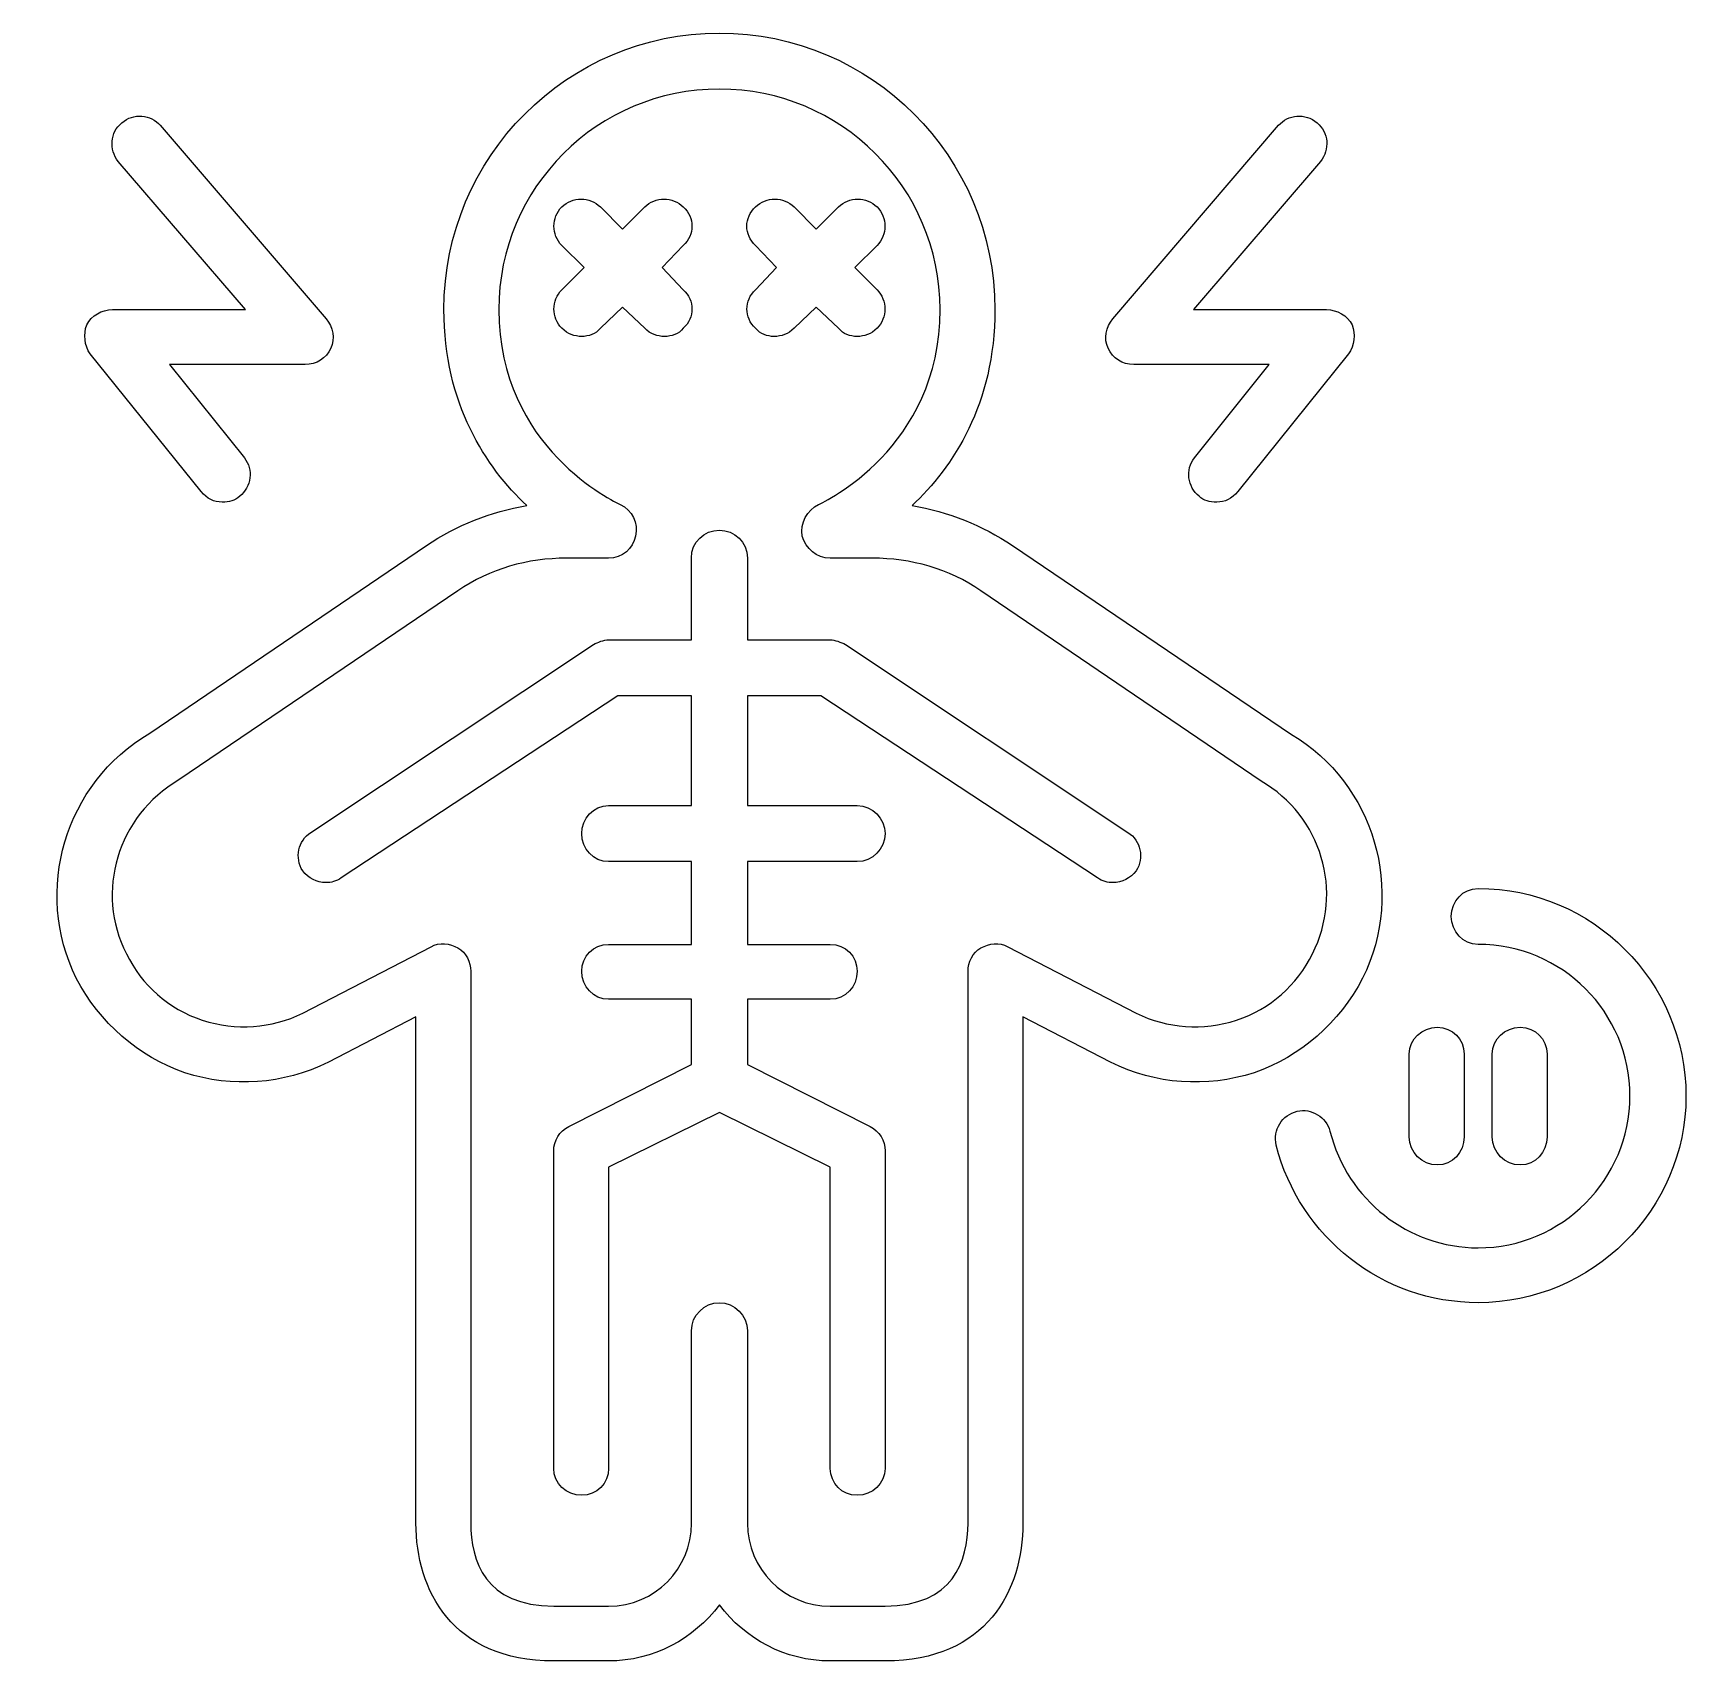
# Model space of a CAD drawing. Header units: centimetres. Extents: x -10.8 to 10.5, y -10.5 to 10.5.
import ezdxf

# ---------------------------------------------------------------- set-up
doc = ezdxf.new("R2010")
doc.units = ezdxf.units.CM
doc.header["$MEASUREMENT"] = 0
doc.layers.add('Layer 1', color=7, linetype='Continuous')

msp = doc.modelspace()

# ---------------------------------------------------------------- linework, layer by layer
at = {"layer": 'Layer 1'}
for points, knots in [([(6.31503, -1.68848), (6.87036, -0.56281), (6.46505, 0.818), (5.39955, 1.44837), (5.39955, 1.44837), (5.39955, 1.44837), (1.81238, 3.87984), (1.81238, 3.87984), (1.81238, 3.87984), (1.42215, 4.13503), (0.98691, 4.31508), (0.52153, 4.39019), (0.52153, 4.39019), (1.04694, 4.88549), (1.58725, 5.69591), (1.58725, 6.91164), (1.58725, 6.91164), (1.58727, 8.87787), (-0.00366, 10.46878), (-1.95491, 10.46878), (-1.95491, 10.46878), (-3.90613, 10.46878), (-5.49707, 8.87787), (-5.49707, 6.91164), (-5.49707, 6.91164), (-5.49707, 5.69591), (-4.95658, 4.88549), (-4.43138, 4.39019), (-4.43138, 4.39019), (-4.89673, 4.31507), (-5.33197, 4.135), (-5.72202, 3.87984), (-5.72202, 3.87984), (-5.72202, 3.87984), (-9.27924, 1.46342), (-9.27924, 1.46342), (-9.27924, 1.46342), (-10.37488, 0.818), (-10.78019, -0.56284), (-10.22483, -1.68848), (-10.22483, -1.68848), (-9.92455, -2.25879), (-9.42947, -2.69413), (-8.82894, -2.90421), (-8.82894, -2.90421), (-8.21373, -3.09934), (-7.5682, -3.05423), (-6.98294, -2.76914), (-6.98294, -2.76914), (-6.98294, -2.76914), (-5.85719, -2.18378), (-5.85719, -2.18378), (-5.85719, -2.18378), (-5.85719, -2.18378), (-5.85719, -8.69772), (-5.85719, -8.69772), (-5.85719, -8.69772), (-5.85719, -9.55322), (-5.39181, -10.46879), (-4.0861, -10.46879), (-4.0861, -10.46879), (-4.0861, -10.46879), (-3.38073, -10.46878), (-3.38073, -10.46878), (-3.38073, -10.46878), (-2.79547, -10.46878), (-2.28512, -10.18359), (-1.95492, -9.74835), (-1.95492, -9.74835), (-1.62472, -10.18356), (-1.11434, -10.46878), (-0.52908, -10.46878), (-0.52908, -10.46878), (-0.52908, -10.46878), (0.1763, -10.46878), (0.1763, -10.46878), (0.1763, -10.46878), (1.4822, -10.46878), (1.94737, -9.55322), (1.94737, -8.69771), (1.94737, -8.69771), (1.94737, -8.69771), (1.94737, -2.18378), (1.94737, -2.18378), (1.94737, -2.18378), (1.94737, -2.18378), (3.07315, -2.76914), (3.07315, -2.76914), (3.07315, -2.76914), (3.65862, -3.05423), (4.30394, -3.09934), (4.91915, -2.90421), (4.91915, -2.90421), (5.51967, -2.69413), (6.01494, -2.25879), (6.31503, -1.68848)], [0, 0, 0, 0, 0.04, 0.04, 0.04, 0.04, 0.08, 0.08, 0.08, 0.08, 0.12, 0.12, 0.12, 0.12, 0.16, 0.16, 0.16, 0.16, 0.2, 0.2, 0.2, 0.2, 0.24, 0.24, 0.24, 0.24, 0.28, 0.28, 0.28, 0.28, 0.32, 0.32, 0.32, 0.32, 0.36, 0.36, 0.36, 0.36, 0.4, 0.4, 0.4, 0.4, 0.44, 0.44, 0.44, 0.44, 0.48, 0.48, 0.48, 0.48, 0.52, 0.52, 0.52, 0.52, 0.56, 0.56, 0.56, 0.56, 0.6, 0.6, 0.6, 0.6, 0.64, 0.64, 0.64, 0.64, 0.68, 0.68, 0.68, 0.68, 0.72, 0.72, 0.72, 0.72, 0.76, 0.76, 0.76, 0.76, 0.8, 0.8, 0.8, 0.8, 0.84, 0.84, 0.84, 0.84, 0.88, 0.88, 0.88, 0.88, 0.92, 0.92, 0.92, 0.92, 1, 1, 1, 1]), ([(5.66972, -1.37325), (5.47448, -1.77854), (5.12944, -2.07874), (4.6942, -2.22875), (4.6942, -2.22875), (4.25875, -2.36393), (3.80867, -2.33392), (3.40335, -2.13879), (3.40335, -2.13879), (3.40335, -2.13879), (1.75238, -1.28329), (1.75238, -1.28329), (1.75238, -1.28329), (1.64734, -1.2232), (1.51216, -1.23818), (1.40713, -1.29821), (1.40713, -1.29821), (1.30206, -1.35827), (1.24203, -1.47839), (1.24203, -1.59841), (1.24203, -1.59841), (1.24203, -1.59841), (1.24203, -8.69771), (1.24203, -8.69771), (1.24203, -8.69771), (1.24203, -9.17793), (1.04701, -9.76327), (0.17634, -9.76327), (0.17634, -9.76327), (0.17634, -9.76327), (-0.52905, -9.76327), (-0.52905, -9.76327), (-0.52905, -9.76327), (-1.12936, -9.76327), (-1.59474, -9.28305), (-1.59474, -8.69771), (-1.59474, -8.69771), (-1.59474, -8.69771), (-1.59474, -7.63199), (-1.59474, -7.63199), (-1.59474, -7.63199), (-1.59474, -7.63199), (-1.59474, -6.22123), (-1.59474, -6.22123), (-1.59474, -6.22123), (-1.59474, -6.0261), (-1.75963, -5.861), (-1.95486, -5.861), (-1.95486, -5.861), (-2.14986, -5.861), (-2.31496, -6.0261), (-2.31496, -6.22123), (-2.31496, -6.22123), (-2.31496, -6.22123), (-2.31496, -7.63199), (-2.31496, -7.63199), (-2.31496, -7.63199), (-2.31496, -7.63199), (-2.31496, -8.69771), (-2.31496, -8.69771), (-2.31496, -8.69771), (-2.31496, -9.28305), (-2.78034, -9.76327), (-3.38065, -9.76327), (-3.38065, -9.76327), (-3.38065, -9.76327), (-4.08603, -9.76327), (-4.08603, -9.76327), (-4.08603, -9.76327), (-4.97159, -9.76327), (-5.15172, -9.17793), (-5.15172, -8.69771), (-5.15172, -8.69771), (-5.15172, -8.69771), (-5.15172, -1.59841), (-5.15172, -1.59841), (-5.15172, -1.59841), (-5.15172, -1.4784), (-5.21181, -1.35827), (-5.31682, -1.29821), (-5.31682, -1.29821), (-5.42189, -1.23815), (-5.55704, -1.2232), (-5.66207, -1.28329), (-5.66207, -1.28329), (-5.66207, -1.28329), (-7.31304, -2.13879), (-7.31304, -2.13879), (-7.31304, -2.13879), (-7.71817, -2.33392), (-8.16846, -2.36395), (-8.6037, -2.22875), (-8.6037, -2.22875), (-9.03894, -2.07873), (-9.38419, -1.77854), (-9.5794, -1.37325), (-9.5794, -1.37325), (-9.98453, -0.57781), (-9.69931, 0.39774), (-8.90395, 0.86309), (-8.90395, 0.86309), (-8.90395, 0.86309), (-5.31678, 3.29448), (-5.31678, 3.29448), (-5.31678, 3.29448), (-4.91146, 3.57967), (-4.41619, 3.71474), (-3.92089, 3.71474), (-3.92089, 3.71474), (-3.92089, 3.71474), (-3.38059, 3.71474), (-3.38059, 3.71474), (-3.38059, 3.71474), (-3.20044, 3.71474), (-3.06547, 3.83486), (-3.03534, 3.99996), (-3.03534, 3.99996), (-2.99036, 4.16506), (-3.08032, 4.33013), (-3.23058, 4.40517), (-3.23058, 4.40517), (-3.29064, 4.4352), (-4.79157, 5.1256), (-4.79157, 6.91165), (-4.79157, 6.91165), (-4.79157, 8.48761), (-3.51556, 9.74843), (-1.95479, 9.74843), (-1.95479, 9.74843), (-0.39377, 9.74843), (0.88202, 8.48761), (0.88202, 6.91165), (0.88202, 6.91165), (0.88202, 5.12561), (-0.61893, 4.43518), (-0.67897, 4.40517), (-0.67897, 4.40517), (-0.82902, 4.33016), (-0.91919, 4.16506), (-0.88905, 3.99996), (-0.88905, 3.99996), (-0.84407, 3.83486), (-0.70911, 3.71474), (-0.52895, 3.71474), (-0.52895, 3.71474), (-0.52895, 3.71474), (0.01155, 3.71474), (0.01155, 3.71474), (0.01155, 3.71474), (0.50664, 3.71474), (1.00212, 3.57967), (1.40725, 3.29448), (1.40725, 3.29448), (1.40725, 3.29448), (5.00945, 0.84804), (5.00945, 0.84804), (5.00945, 0.84804), (5.78984, 0.39773), (6.07503, -0.57781), (5.66972, -1.37325)], [0, 0, 0, 0, 0.02439024, 0.02439024, 0.02439024, 0.02439024, 0.04878049, 0.04878049, 0.04878049, 0.04878049, 0.07317073, 0.07317073, 0.07317073, 0.07317073, 0.09756098, 0.09756098, 0.09756098, 0.09756098, 0.12195122, 0.12195122, 0.12195122, 0.12195122, 0.14634146, 0.14634146, 0.14634146, 0.14634146, 0.17073171, 0.17073171, 0.17073171, 0.17073171, 0.19512195, 0.19512195, 0.19512195, 0.19512195, 0.2195122, 0.2195122, 0.2195122, 0.2195122, 0.24390244, 0.24390244, 0.24390244, 0.24390244, 0.26829268, 0.26829268, 0.26829268, 0.26829268, 0.29268293, 0.29268293, 0.29268293, 0.29268293, 0.31707317, 0.31707317, 0.31707317, 0.31707317, 0.34146341, 0.34146341, 0.34146341, 0.34146341, 0.36585366, 0.36585366, 0.36585366, 0.36585366, 0.3902439, 0.3902439, 0.3902439, 0.3902439, 0.41463415, 0.41463415, 0.41463415, 0.41463415, 0.43902439, 0.43902439, 0.43902439, 0.43902439, 0.46341463, 0.46341463, 0.46341463, 0.46341463, 0.48780488, 0.48780488, 0.48780488, 0.48780488, 0.51219512, 0.51219512, 0.51219512, 0.51219512, 0.53658537, 0.53658537, 0.53658537, 0.53658537, 0.56097561, 0.56097561, 0.56097561, 0.56097561, 0.58536585, 0.58536585, 0.58536585, 0.58536585, 0.6097561, 0.6097561, 0.6097561, 0.6097561, 0.63414634, 0.63414634, 0.63414634, 0.63414634, 0.65853659, 0.65853659, 0.65853659, 0.65853659, 0.68292683, 0.68292683, 0.68292683, 0.68292683, 0.70731707, 0.70731707, 0.70731707, 0.70731707, 0.73170732, 0.73170732, 0.73170732, 0.73170732, 0.75609756, 0.75609756, 0.75609756, 0.75609756, 0.7804878, 0.7804878, 0.7804878, 0.7804878, 0.80487805, 0.80487805, 0.80487805, 0.80487805, 0.82926829, 0.82926829, 0.82926829, 0.82926829, 0.85365854, 0.85365854, 0.85365854, 0.85365854, 0.87804878, 0.87804878, 0.87804878, 0.87804878, 0.90243902, 0.90243902, 0.90243902, 0.90243902, 0.92682927, 0.92682927, 0.92682927, 0.92682927, 0.95121951, 0.95121951, 0.95121951, 0.95121951, 1, 1, 1, 1]), ([(-8.61887, 4.57024), (-8.54394, 4.48018), (-8.45377, 4.43517), (-8.34873, 4.43517), (-8.34873, 4.43517), (-8.25853, 4.43517), (-8.18363, 4.45022), (-8.12357, 4.51018), (-8.12357, 4.51018), (-7.97355, 4.6303), (-7.94339, 4.85543), (-8.06351, 5.00548), (-8.06351, 5.00548), (-8.06351, 5.00548), (-9.02419, 6.20624), (-9.02419, 6.20624), (-9.02419, 6.20624), (-9.02419, 6.20624), (-7.28301, 6.20624), (-7.28301, 6.20624), (-7.28301, 6.20624), (-7.13299, 6.20624), (-7.01287, 6.28125), (-6.95281, 6.41632), (-6.95281, 6.41632), (-6.89275, 6.53644), (-6.92289, 6.68646), (-7.01287, 6.7916), (-7.01287, 6.7916), (-7.01287, 6.7916), (-9.14409, 9.28308), (-9.14409, 9.28308), (-9.14409, 9.28308), (-9.26421, 9.41826), (-9.48934, 9.44818), (-9.6396, 9.31311), (-9.6396, 9.31311), (-9.78962, 9.19309), (-9.80449, 8.96796), (-9.68458, 8.81781), (-9.68458, 8.81781), (-9.68458, 8.81781), (-8.04848, 6.91167), (-8.04848, 6.91167), (-8.04848, 6.91167), (-8.04848, 6.91167), (-9.7597, 6.91167), (-9.7597, 6.91167), (-9.7597, 6.91167), (-9.89466, 6.91167), (-10.02963, 6.83666), (-10.08987, 6.71654), (-10.08987, 6.71654), (-10.13466, 6.59652), (-10.11979, 6.4464), (-10.04468, 6.34133), (-10.04468, 6.34133), (-10.04468, 6.34133), (-8.61887, 4.57024), (-8.61887, 4.57024)], [0, 0, 0, 0, 0.0625, 0.0625, 0.0625, 0.0625, 0.125, 0.125, 0.125, 0.125, 0.1875, 0.1875, 0.1875, 0.1875, 0.25, 0.25, 0.25, 0.25, 0.3125, 0.3125, 0.3125, 0.3125, 0.375, 0.375, 0.375, 0.375, 0.4375, 0.4375, 0.4375, 0.4375, 0.5, 0.5, 0.5, 0.5, 0.5625, 0.5625, 0.5625, 0.5625, 0.625, 0.625, 0.625, 0.625, 0.6875, 0.6875, 0.6875, 0.6875, 0.75, 0.75, 0.75, 0.75, 0.8125, 0.8125, 0.8125, 0.8125, 0.875, 0.875, 0.875, 0.875, 1, 1, 1, 1]), ([(3.37321, 6.20627), (3.37321, 6.20627), (5.11438, 6.20627), (5.11438, 6.20627), (5.11438, 6.20627), (5.11438, 6.20627), (4.1537, 5.00551), (4.1537, 5.00551), (4.1537, 5.00551), (4.03361, 4.85549), (4.06374, 4.63033), (4.21376, 4.51021), (4.21376, 4.51021), (4.27382, 4.45026), (4.34894, 4.4352), (4.43892, 4.4352), (4.43892, 4.4352), (4.54399, 4.4352), (4.63416, 4.48021), (4.70906, 4.57027), (4.70906, 4.57027), (4.70906, 4.57027), (6.1349, 6.34134), (6.1349, 6.34134), (6.1349, 6.34134), (6.21002, 6.44638), (6.22507, 6.59653), (6.18009, 6.71655), (6.18009, 6.71655), (6.12003, 6.83664), (5.98485, 6.91168), (5.84992, 6.91168), (5.84992, 6.91168), (5.84992, 6.91168), (4.13889, 6.91167), (4.13889, 6.91167), (4.13889, 6.91167), (4.13889, 6.91167), (5.77478, 8.81781), (5.77478, 8.81781), (5.77478, 8.81781), (5.8949, 8.96796), (5.87985, 9.19309), (5.7298, 9.31311), (5.7298, 9.31311), (5.57957, 9.44818), (5.35462, 9.41826), (5.2345, 9.28308), (5.2345, 9.28308), (5.2345, 9.28308), (3.10331, 6.79166), (3.10331, 6.79166), (3.10331, 6.79166), (3.01311, 6.68651), (2.98319, 6.53647), (3.04306, 6.41637), (3.04306, 6.41637), (3.10328, 6.28127), (3.22317, 6.20627), (3.37321, 6.20627)], [0, 0, 0, 0, 0.0625, 0.0625, 0.0625, 0.0625, 0.125, 0.125, 0.125, 0.125, 0.1875, 0.1875, 0.1875, 0.1875, 0.25, 0.25, 0.25, 0.25, 0.3125, 0.3125, 0.3125, 0.3125, 0.375, 0.375, 0.375, 0.375, 0.4375, 0.4375, 0.4375, 0.4375, 0.5, 0.5, 0.5, 0.5, 0.5625, 0.5625, 0.5625, 0.5625, 0.625, 0.625, 0.625, 0.625, 0.6875, 0.6875, 0.6875, 0.6875, 0.75, 0.75, 0.75, 0.75, 0.8125, 0.8125, 0.8125, 0.8125, 0.875, 0.875, 0.875, 0.875, 1, 1, 1, 1]), ([(-2.66027, 6.5665), (-2.57031, 6.5665), (-2.48012, 6.59653), (-2.42008, 6.67154), (-2.42008, 6.67154), (-2.27003, 6.80661), (-2.27003, 7.03177), (-2.42008, 7.16684), (-2.42008, 7.16684), (-2.42008, 7.16684), (-2.69043, 7.45203), (-2.69043, 7.45203), (-2.69043, 7.45203), (-2.69043, 7.45203), (-2.42008, 7.73714), (-2.42008, 7.73714), (-2.42008, 7.73714), (-2.27003, 7.87232), (-2.27003, 8.09737), (-2.42008, 8.23244), (-2.42008, 8.23244), (-2.55523, 8.36762), (-2.78039, 8.36762), (-2.91557, 8.23244), (-2.91557, 8.23244), (-2.91557, 8.23244), (-3.20058, 7.94732), (-3.20058, 7.94732), (-3.20058, 7.94732), (-3.20058, 7.94732), (-3.48577, 8.23243), (-3.48577, 8.23243), (-3.48577, 8.23243), (-3.62092, 8.36761), (-3.84587, 8.36761), (-3.98107, 8.23243), (-3.98107, 8.23243), (-4.11622, 8.09736), (-4.11622, 7.87231), (-3.98107, 7.73713), (-3.98107, 7.73713), (-3.98107, 7.73713), (-3.69588, 7.45201), (-3.69588, 7.45201), (-3.69588, 7.45201), (-3.69588, 7.45201), (-3.98107, 7.16682), (-3.98107, 7.16682), (-3.98107, 7.16682), (-4.11622, 7.03175), (-4.11622, 6.80659), (-3.98107, 6.67152), (-3.98107, 6.67152), (-3.90614, 6.59651), (-3.81597, 6.56648), (-3.72599, 6.56648), (-3.72599, 6.56648), (-3.63579, 6.56648), (-3.54581, 6.59651), (-3.48577, 6.67152), (-3.48577, 6.67152), (-3.48577, 6.67152), (-3.20058, 6.94166), (-3.20058, 6.94166), (-3.20058, 6.94166), (-3.20058, 6.94166), (-2.91557, 6.67152), (-2.91557, 6.67152), (-2.91557, 6.67152), (-2.84045, 6.5965), (-2.75028, 6.5665), (-2.66027, 6.5665)], [0, 0, 0, 0, 0.05263158, 0.05263158, 0.05263158, 0.05263158, 0.10526316, 0.10526316, 0.10526316, 0.10526316, 0.15789474, 0.15789474, 0.15789474, 0.15789474, 0.21052632, 0.21052632, 0.21052632, 0.21052632, 0.26315789, 0.26315789, 0.26315789, 0.26315789, 0.31578947, 0.31578947, 0.31578947, 0.31578947, 0.36842105, 0.36842105, 0.36842105, 0.36842105, 0.42105263, 0.42105263, 0.42105263, 0.42105263, 0.47368421, 0.47368421, 0.47368421, 0.47368421, 0.52631579, 0.52631579, 0.52631579, 0.52631579, 0.57894737, 0.57894737, 0.57894737, 0.57894737, 0.63157895, 0.63157895, 0.63157895, 0.63157895, 0.68421053, 0.68421053, 0.68421053, 0.68421053, 0.73684211, 0.73684211, 0.73684211, 0.73684211, 0.78947368, 0.78947368, 0.78947368, 0.78947368, 0.84210526, 0.84210526, 0.84210526, 0.84210526, 0.89473684, 0.89473684, 0.89473684, 0.89473684, 1, 1, 1, 1]), ([(-1.48954, 6.67153), (-1.42948, 6.59652), (-1.33949, 6.56649), (-1.24954, 6.56649), (-1.24954, 6.56649), (-1.15934, 6.56649), (-1.06936, 6.59652), (-0.99427, 6.67153), (-0.99427, 6.67153), (-0.99427, 6.67153), (-0.70929, 6.94167), (-0.70929, 6.94167), (-0.70929, 6.94167), (-0.70929, 6.94167), (-0.42388, 6.67153), (-0.42388, 6.67153), (-0.42388, 6.67153), (-0.364, 6.59652), (-0.27383, 6.56649), (-0.18385, 6.56649), (-0.18385, 6.56649), (-0.09368, 6.56649), (-0.0037, 6.59652), (0.07123, 6.67153), (0.07123, 6.67153), (0.20638, 6.8066), (0.20638, 7.03176), (0.07123, 7.16683), (0.07123, 7.16683), (0.07123, 7.16683), (-0.21378, 7.45202), (-0.21378, 7.45202), (-0.21378, 7.45202), (-0.21378, 7.45202), (0.07123, 7.73713), (0.07123, 7.73713), (0.07123, 7.73713), (0.20638, 7.87231), (0.20638, 8.09736), (0.07123, 8.23243), (0.07123, 8.23243), (-0.06376, 8.36761), (-0.28889, 8.36761), (-0.42388, 8.23243), (-0.42388, 8.23243), (-0.42388, 8.23243), (-0.70929, 7.94731), (-0.70929, 7.94731), (-0.70929, 7.94731), (-0.70929, 7.94731), (-0.99427, 8.23242), (-0.99427, 8.23242), (-0.99427, 8.23242), (-1.12942, 8.3676), (-1.35458, 8.3676), (-1.48957, 8.23242), (-1.48957, 8.23242), (-1.63959, 8.09735), (-1.63959, 7.8723), (-1.48957, 7.73712), (-1.48957, 7.73712), (-1.48957, 7.73712), (-1.21943, 7.452), (-1.21943, 7.452), (-1.21943, 7.452), (-1.21943, 7.452), (-1.48957, 7.16681), (-1.48957, 7.16681), (-1.48957, 7.16681), (-1.63956, 7.03177), (-1.63956, 6.8066), (-1.48954, 6.67153)], [0, 0, 0, 0, 0.05263158, 0.05263158, 0.05263158, 0.05263158, 0.10526316, 0.10526316, 0.10526316, 0.10526316, 0.15789474, 0.15789474, 0.15789474, 0.15789474, 0.21052632, 0.21052632, 0.21052632, 0.21052632, 0.26315789, 0.26315789, 0.26315789, 0.26315789, 0.31578947, 0.31578947, 0.31578947, 0.31578947, 0.36842105, 0.36842105, 0.36842105, 0.36842105, 0.42105263, 0.42105263, 0.42105263, 0.42105263, 0.47368421, 0.47368421, 0.47368421, 0.47368421, 0.52631579, 0.52631579, 0.52631579, 0.52631579, 0.57894737, 0.57894737, 0.57894737, 0.57894737, 0.63157895, 0.63157895, 0.63157895, 0.63157895, 0.68421053, 0.68421053, 0.68421053, 0.68421053, 0.73684211, 0.73684211, 0.73684211, 0.73684211, 0.78947368, 0.78947368, 0.78947368, 0.78947368, 0.84210526, 0.84210526, 0.84210526, 0.84210526, 0.89473684, 0.89473684, 0.89473684, 0.89473684, 1, 1, 1, 1]), ([(3.29831, 0.18763), (3.29831, 0.18763), (-0.33386, 2.60404), (-0.33386, 2.60404), (-0.33386, 2.60404), (-0.39392, 2.63407), (-0.46904, 2.6641), (-0.5291, 2.6641), (-0.5291, 2.6641), (-0.5291, 2.6641), (-1.59479, 2.6641), (-1.59479, 2.6641), (-1.59479, 2.6641), (-1.59479, 2.6641), (-1.59479, 3.71473), (-1.59479, 3.71473), (-1.59479, 3.71473), (-1.59479, 3.92491), (-1.75968, 4.07496), (-1.95491, 4.07496), (-1.95491, 4.07496), (-2.14991, 4.07496), (-2.31501, 3.92494), (-2.31501, 3.71473), (-2.31501, 3.71473), (-2.31501, 3.71473), (-2.31501, 2.6641), (-2.31501, 2.6641), (-2.31501, 2.6641), (-2.31501, 2.6641), (-3.3807, 2.6641), (-3.3807, 2.6641), (-3.3807, 2.6641), (-3.44079, 2.6641), (-3.51569, 2.63407), (-3.57594, 2.60404), (-3.57594, 2.60404), (-3.57594, 2.60404), (-7.20809, 0.18763), (-7.20809, 0.18763), (-7.20809, 0.18763), (-7.37319, 0.08259), (-7.41817, -0.14257), (-7.31313, -0.30764), (-7.31313, -0.30764), (-7.23801, -0.39773), (-7.13298, -0.45779), (-7.01285, -0.45779), (-7.01285, -0.45779), (-6.95279, -0.45779), (-6.87789, -0.44274), (-6.81783, -0.39773), (-6.81783, -0.39773), (-6.81783, -0.39773), (-3.26061, 1.94367), (-3.26061, 1.94367), (-3.26061, 1.94367), (-3.26061, 1.94367), (-2.31501, 1.94367), (-2.31501, 1.94367), (-2.31501, 1.94367), (-2.31501, 1.94367), (-2.31501, 0.53291), (-2.31501, 0.53291), (-2.31501, 0.53291), (-2.31501, 0.53291), (-3.3807, 0.53291), (-3.3807, 0.53291), (-3.3807, 0.53291), (-3.57594, 0.53291), (-3.72598, 0.36781), (-3.72598, 0.17268), (-3.72598, 0.17268), (-3.72598, -0.02245), (-3.57593, -0.18755), (-3.3807, -0.18755), (-3.3807, -0.18755), (-3.3807, -0.18755), (-2.31501, -0.18755), (-2.31501, -0.18755), (-2.31501, -0.18755), (-2.31501, -0.18755), (-2.31501, -1.25327), (-2.31501, -1.25327), (-2.31501, -1.25327), (-2.31501, -1.25327), (-3.3807, -1.25327), (-3.3807, -1.25327), (-3.3807, -1.25327), (-3.57594, -1.25327), (-3.72598, -1.40329), (-3.72598, -1.59842), (-3.72598, -1.59842), (-3.72598, -1.79355), (-3.57593, -1.95862), (-3.3807, -1.95862), (-3.3807, -1.95862), (-3.3807, -1.95862), (-2.31501, -1.95862), (-2.31501, -1.95862), (-2.31501, -1.95862), (-2.31501, -1.95862), (-2.31501, -2.79917), (-2.31501, -2.79917), (-2.31501, -2.79917), (-2.31501, -2.79917), (-3.89108, -3.59462), (-3.89108, -3.59462), (-3.89108, -3.59462), (-4.0112, -3.65471), (-4.0861, -3.77472), (-4.0861, -3.90977), (-4.0861, -3.90977), (-4.0861, -3.90977), (-4.0861, -7.99234), (-4.0861, -7.99234), (-4.0861, -7.99234), (-4.0861, -8.18736), (-3.92103, -8.33749), (-3.726, -8.33749), (-3.726, -8.33749), (-3.53076, -8.33749), (-3.38072, -8.18737), (-3.38072, -7.99234), (-3.38072, -7.99234), (-3.38072, -7.99234), (-3.38073, -4.11997), (-3.38073, -4.11997), (-3.38073, -4.11997), (-3.38073, -4.11997), (-1.95492, -3.41448), (-1.95492, -3.41448), (-1.95492, -3.41448), (-1.95492, -3.41448), (-0.52908, -4.11997), (-0.52908, -4.11997), (-0.52908, -4.11997), (-0.52908, -4.11997), (-0.52908, -7.99233), (-0.52908, -7.99233), (-0.52908, -7.99233), (-0.52908, -8.18735), (-0.37903, -8.33748), (-0.1838, -8.33748), (-0.1838, -8.33748), (0.01141, -8.33748), (0.1763, -8.18736), (0.1763, -7.99233), (0.1763, -7.99233), (0.1763, -7.99233), (0.1763, -3.90976), (0.1763, -3.90976), (0.1763, -3.90976), (0.1763, -3.77472), (0.1014, -3.65468), (-0.01872, -3.59461), (-0.01872, -3.59461), (-0.01872, -3.59461), (-1.59476, -2.79917), (-1.59476, -2.79917), (-1.59476, -2.79917), (-1.59476, -2.79917), (-1.59476, -1.95862), (-1.59476, -1.95862), (-1.59476, -1.95862), (-1.59476, -1.95862), (-0.52907, -1.95862), (-0.52907, -1.95862), (-0.52907, -1.95862), (-0.33383, -1.95862), (-0.18379, -1.79355), (-0.18379, -1.59842), (-0.18379, -1.59842), (-0.18379, -1.40329), (-0.33384, -1.25327), (-0.52907, -1.25327), (-0.52907, -1.25327), (-0.52907, -1.25327), (-1.59476, -1.25327), (-1.59476, -1.25327), (-1.59476, -1.25327), (-1.59476, -1.25327), (-1.59476, -0.18755), (-1.59476, -0.18755), (-1.59476, -0.18755), (-1.59476, -0.18755), (-0.18379, -0.18755), (-0.18379, -0.18755), (-0.18379, -0.18755), (0.01142, -0.18755), (0.17631, -0.02245), (0.17631, 0.17268), (0.17631, 0.17268), (0.17631, 0.36781), (0.01142, 0.53291), (-0.18379, 0.53291), (-0.18379, 0.53291), (-0.18379, 0.53291), (-1.59476, 0.53291), (-1.59476, 0.53291), (-1.59476, 0.53291), (-1.59476, 0.53291), (-1.59476, 1.94367), (-1.59476, 1.94367), (-1.59476, 1.94367), (-1.59476, 1.94367), (-0.64896, 1.94367), (-0.64896, 1.94367), (-0.64896, 1.94367), (-0.64896, 1.94367), (2.90805, -0.39773), (2.90805, -0.39773), (2.90805, -0.39773), (2.96811, -0.44271), (3.04304, -0.45779), (3.10329, -0.45779), (3.10329, -0.45779), (3.22317, -0.45779), (3.32845, -0.39773), (3.40335, -0.30764), (3.40335, -0.30764), (3.50836, -0.14257), (3.46338, 0.08259), (3.29831, 0.18763)], [0, 0, 0, 0, 0.01754386, 0.01754386, 0.01754386, 0.01754386, 0.03508772, 0.03508772, 0.03508772, 0.03508772, 0.05263158, 0.05263158, 0.05263158, 0.05263158, 0.07017544, 0.07017544, 0.07017544, 0.07017544, 0.0877193, 0.0877193, 0.0877193, 0.0877193, 0.10526316, 0.10526316, 0.10526316, 0.10526316, 0.12280702, 0.12280702, 0.12280702, 0.12280702, 0.14035088, 0.14035088, 0.14035088, 0.14035088, 0.15789474, 0.15789474, 0.15789474, 0.15789474, 0.1754386, 0.1754386, 0.1754386, 0.1754386, 0.19298246, 0.19298246, 0.19298246, 0.19298246, 0.21052632, 0.21052632, 0.21052632, 0.21052632, 0.22807018, 0.22807018, 0.22807018, 0.22807018, 0.24561404, 0.24561404, 0.24561404, 0.24561404, 0.26315789, 0.26315789, 0.26315789, 0.26315789, 0.28070175, 0.28070175, 0.28070175, 0.28070175, 0.29824561, 0.29824561, 0.29824561, 0.29824561, 0.31578947, 0.31578947, 0.31578947, 0.31578947, 0.33333333, 0.33333333, 0.33333333, 0.33333333, 0.35087719, 0.35087719, 0.35087719, 0.35087719, 0.36842105, 0.36842105, 0.36842105, 0.36842105, 0.38596491, 0.38596491, 0.38596491, 0.38596491, 0.40350877, 0.40350877, 0.40350877, 0.40350877, 0.42105263, 0.42105263, 0.42105263, 0.42105263, 0.43859649, 0.43859649, 0.43859649, 0.43859649, 0.45614035, 0.45614035, 0.45614035, 0.45614035, 0.47368421, 0.47368421, 0.47368421, 0.47368421, 0.49122807, 0.49122807, 0.49122807, 0.49122807, 0.50877193, 0.50877193, 0.50877193, 0.50877193, 0.52631579, 0.52631579, 0.52631579, 0.52631579, 0.54385965, 0.54385965, 0.54385965, 0.54385965, 0.56140351, 0.56140351, 0.56140351, 0.56140351, 0.57894737, 0.57894737, 0.57894737, 0.57894737, 0.59649123, 0.59649123, 0.59649123, 0.59649123, 0.61403509, 0.61403509, 0.61403509, 0.61403509, 0.63157895, 0.63157895, 0.63157895, 0.63157895, 0.64912281, 0.64912281, 0.64912281, 0.64912281, 0.66666667, 0.66666667, 0.66666667, 0.66666667, 0.68421053, 0.68421053, 0.68421053, 0.68421053, 0.70175439, 0.70175439, 0.70175439, 0.70175439, 0.71929825, 0.71929825, 0.71929825, 0.71929825, 0.73684211, 0.73684211, 0.73684211, 0.73684211, 0.75438596, 0.75438596, 0.75438596, 0.75438596, 0.77192982, 0.77192982, 0.77192982, 0.77192982, 0.78947368, 0.78947368, 0.78947368, 0.78947368, 0.80701754, 0.80701754, 0.80701754, 0.80701754, 0.8245614, 0.8245614, 0.8245614, 0.8245614, 0.84210526, 0.84210526, 0.84210526, 0.84210526, 0.85964912, 0.85964912, 0.85964912, 0.85964912, 0.87719298, 0.87719298, 0.87719298, 0.87719298, 0.89473684, 0.89473684, 0.89473684, 0.89473684, 0.9122807, 0.9122807, 0.9122807, 0.9122807, 0.92982456, 0.92982456, 0.92982456, 0.92982456, 0.94736842, 0.94736842, 0.94736842, 0.94736842, 0.96491228, 0.96491228, 0.96491228, 0.96491228, 1, 1, 1, 1]), ([(7.80091, -0.5328), (7.60589, -0.5328), (7.45563, -0.6979), (7.45563, -0.89303), (7.45563, -0.89303), (7.45563, -1.08816), (7.60589, -1.25326), (7.80091, -1.25326), (7.80091, -1.25326), (8.88168, -1.25326), (9.75213, -2.12371), (9.75213, -3.20438), (9.75213, -3.20438), (9.75213, -4.26996), (8.88168, -5.1555), (7.80091, -5.1555), (7.80091, -5.1555), (6.90051, -5.1555), (6.12001, -4.54024), (5.89485, -3.65468), (5.89485, -3.65468), (5.84987, -3.4745), (5.65463, -3.35451), (5.47445, -3.39949), (5.47445, -3.39949), (5.27945, -3.44447), (5.15933, -3.6396), (5.20452, -3.83473), (5.20452, -3.83473), (5.50458, -5.02043), (6.5703, -5.86096), (7.8009, -5.86096), (7.8009, -5.86096), (9.27193, -5.86096), (10.47258, -4.6602), (10.47258, -3.20436), (10.47258, -3.20436), (10.47259, -1.73348), (9.27194, -0.5328), (7.80091, -0.5328)], [0, 0, 0, 0, 0.09090909, 0.09090909, 0.09090909, 0.09090909, 0.18181818, 0.18181818, 0.18181818, 0.18181818, 0.27272727, 0.27272727, 0.27272727, 0.27272727, 0.36363636, 0.36363636, 0.36363636, 0.36363636, 0.45454545, 0.45454545, 0.45454545, 0.45454545, 0.54545455, 0.54545455, 0.54545455, 0.54545455, 0.63636364, 0.63636364, 0.63636364, 0.63636364, 0.72727273, 0.72727273, 0.72727273, 0.72727273, 0.81818182, 0.81818182, 0.81818182, 0.81818182, 1, 1, 1, 1]), ([(7.27568, -4.08994), (7.4707, -4.08994), (7.62096, -3.92484), (7.62096, -3.72971), (7.62096, -3.72971), (7.62096, -3.72971), (7.62096, -2.66413), (7.62096, -2.66413), (7.62096, -2.66413), (7.62096, -2.469), (7.4707, -2.31885), (7.27568, -2.31885), (7.27568, -2.31885), (7.08068, -2.31885), (6.91537, -2.469), (6.91537, -2.66413), (6.91537, -2.66413), (6.91537, -2.66413), (6.91537, -3.72971), (6.91537, -3.72971), (6.91537, -3.72971), (6.91537, -3.92484), (7.08069, -4.08994), (7.27568, -4.08994)], [0, 0, 0, 0, 0.14285714, 0.14285714, 0.14285714, 0.14285714, 0.28571429, 0.28571429, 0.28571429, 0.28571429, 0.42857143, 0.42857143, 0.42857143, 0.42857143, 0.57142857, 0.57142857, 0.57142857, 0.57142857, 0.71428571, 0.71428571, 0.71428571, 0.71428571, 1, 1, 1, 1]), ([(8.68644, -3.72971), (8.68644, -3.72971), (8.68644, -2.66413), (8.68644, -2.66413), (8.68644, -2.66413), (8.68644, -2.469), (8.53642, -2.31885), (8.34119, -2.31885), (8.34119, -2.31885), (8.14617, -2.31885), (7.98107, -2.469), (7.98107, -2.66413), (7.98107, -2.66413), (7.98107, -2.66413), (7.98107, -3.72971), (7.98107, -3.72971), (7.98107, -3.72971), (7.98107, -3.92484), (8.14617, -4.08994), (8.34119, -4.08994), (8.34119, -4.08994), (8.53642, -4.08994), (8.68644, -3.92484), (8.68644, -3.72971)], [0, 0, 0, 0, 0.14285714, 0.14285714, 0.14285714, 0.14285714, 0.28571429, 0.28571429, 0.28571429, 0.28571429, 0.42857143, 0.42857143, 0.42857143, 0.42857143, 0.57142857, 0.57142857, 0.57142857, 0.57142857, 0.71428571, 0.71428571, 0.71428571, 0.71428571, 1, 1, 1, 1])]:
    msp.add_open_spline(points, degree=3, knots=knots, dxfattribs=at)

doc.saveas('drawing.dxf')
